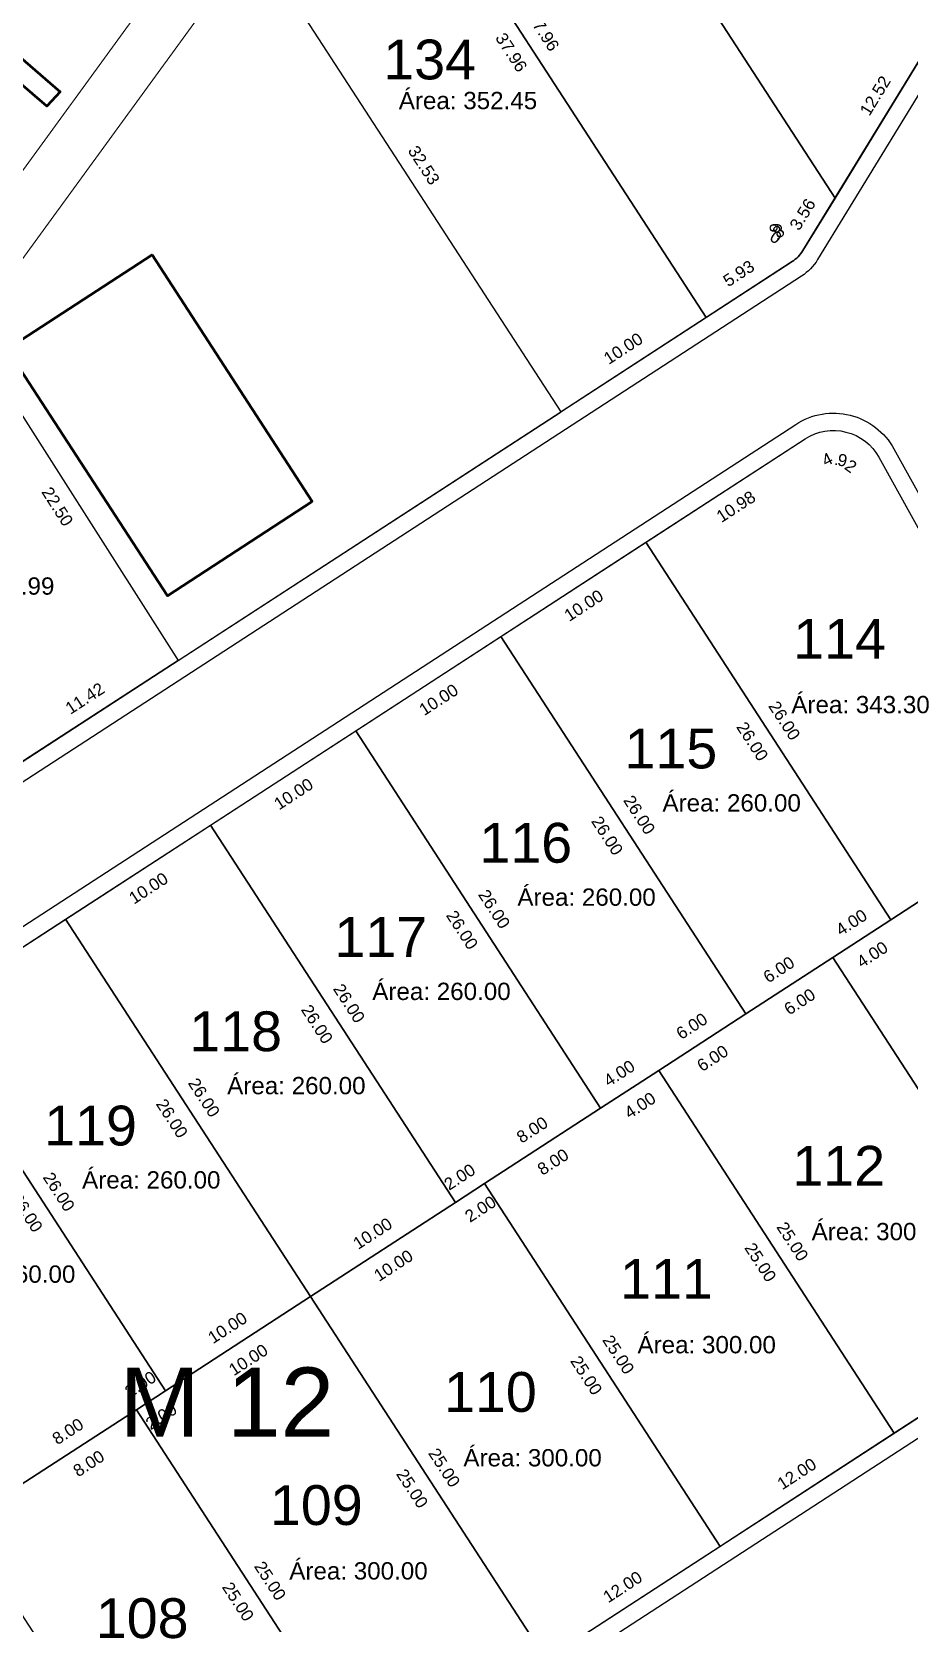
# Model space of a CAD drawing. Header units: metres. Extents: x 859577 to 860336, y 1645916 to 1646650.
# Drawn here: x 859988.1 to 860038.9, y 1646340.4 to 1646432.4 of the extents above; entities that cross this region are included whole.
import ezdxf

# ---------------------------------------------------------------- set-up
doc = ezdxf.new("R2010")
doc.units = ezdxf.units.M
for name, color, linetype in [('A-CALZADA', 252, 'Continuous'), ('A-MZ_6', 2, 'Continuous'), ('A-NUMERO LOTE', 251, 'Continuous'), ('A-SENDEROS', 97, 'Continuous'), ('A-ZONA VERDE', 103, 'Continuous'), ('C-PROP', 7, 'Continuous'), ('C-PROP-LINE', 230, 'Continuous'), ('C-PROP-LINE-TEXT', 7, 'Continuous'), ('CVL_CUADCON_TIT', 7, 'Continuous')]:
    doc.layers.add(name, color=color, linetype=linetype)
doc.layers.add('A-VIA', color=30, linetype='Continuous', lineweight=30)
doc.layers.add('A_LINEA UTIL', color=3, linetype='Continuous', lineweight=53)
doc.styles.add('ARIAL', font='arial.ttf')
doc.styles.get("Standard").update_dxf_attribs({"font": 'arial.ttf'})

msp = doc.modelspace()

# ---------------------------------------------------------------- linework, layer by layer
at = {"color": 7, "lineweight": 50, "true_color": 0xffffff, "flags": 128}
msp.add_lwpolyline([(859986.72164, 1646414.01701), (859995.97937, 1646399.75994), (860004.35355, 1646405.22557), (859995.09583, 1646419.48264)], close=True, dxfattribs=at)
at = {"layer": 'A-CALZADA'}
msp.add_lwpolyline([(860041.94433, 1646432.87467), (860033.56659, 1646419.19457, -0.11181054), (860032.64202, 1646418.24524), (859926.7746, 1646349.50074, 0.28664585), (859923.89044, 1646340.94989), (859926.25252, 1646323.86177, 0.08131415), (859926.63402, 1646322.62688), (859933.68717, 1646308.45878, -0.10133147), (859934.09962, 1646306.90786), (859934.72556, 1646296.11941, -0.08635071), (859934.56912, 1646294.75697), (859932.70467, 1646288.43051, -0.0879163), (859932.0825, 1646287.18096), (859921.24703, 1646272.54721), (859912.31905, 1646262.48857), (859903.78552, 1646255.12152), (859898.92244, 1646250.93224), (859895.68451, 1646248.8784), (859885.89232, 1646243.65365)], format="xyb", dxfattribs=at)
msp.add_lwpolyline([(860054.89497, 1646369.16589), (860052.67969, 1646360.93815, -0.18503784), (860050.99565, 1646358.62332), (859947.01706, 1646291.10533, -0.57547239), (859940.84536, 1646294.22842), (859940.08955, 1646307.25539, 0.10133147), (859939.05841, 1646311.13268), (859932.15143, 1646325.00716), (859929.99283, 1646340.49523, -0.29117439), (859931.77613, 1646344.40216), (860032.30256, 1646409.67851, -0.43464595), (860037.97845, 1646408.26477), (860052.53215, 1646382.04112, -0.07700658), (860052.95554, 1646380.89179), (860054.95339, 1646370.99754, -0.1160797)], format="xyb", close=True, dxfattribs=at)
msp.add_lwpolyline([(860054.89497, 1646369.16589), (860052.67969, 1646360.93815, -0.18503784), (860050.99565, 1646358.62332), (859947.01706, 1646291.10533, -0.57547239), (859940.84536, 1646294.22842), (859940.08955, 1646307.25539, 0.10133147), (859939.05841, 1646311.13268), (859932.15143, 1646325.00716), (859929.99283, 1646340.49523, -0.29117439), (859931.77613, 1646344.40216), (860032.30256, 1646409.67851, -0.43464595), (860037.97845, 1646408.26477), (860052.53215, 1646382.04112, -0.07700658), (860052.95554, 1646380.89179), (860054.95339, 1646370.99754, -0.1160797)], format="xyb", close=True, dxfattribs=at)
at = {"layer": 'A-MZ_6'}
msp.add_lwpolyline([(859885.43318, 1646244.54212), (859895.18061, 1646249.74297), (859898.32511, 1646251.73756), (859903.13244, 1646255.87882), (859911.61528, 1646263.20209), (859920.46973, 1646273.1779), (859931.27883, 1646287.77603, 0.0879163), (859931.74546, 1646288.71319), (859933.60991, 1646295.03966, 0.08635071), (859933.72724, 1646296.06148), (859933.1013, 1646306.84994, 0.10133147), (859932.79196, 1646308.01312), (859925.73881, 1646322.18123, -0.08131415), (859925.26194, 1646323.72485), (859922.89986, 1646340.81296, 0.02955347), (859922.85376, 1646341.04464), (859921.26736, 1646347.11697), (860032.09742, 1646419.08393, 0.11181054), (860032.7138, 1646419.71682), (860041.1131, 1646433.43214)], format="xyb", dxfattribs=at)
msp.add_lwpolyline([(859885.43318, 1646244.54212), (859895.18061, 1646249.74297), (859898.32511, 1646251.73756), (859903.13244, 1646255.87882), (859911.61528, 1646263.20209), (859920.46973, 1646273.1779), (859931.27883, 1646287.77603, 0.0879163), (859931.74546, 1646288.71319), (859933.60991, 1646295.03966, 0.08635071), (859933.72724, 1646296.06148), (859933.1013, 1646306.84994, 0.10133147), (859932.79196, 1646308.01312), (859925.73881, 1646322.18123, -0.08131415), (859925.26194, 1646323.72485), (859922.89986, 1646340.81296, 0.02955347), (859922.85376, 1646341.04464), (859921.26736, 1646347.11697), (860032.09742, 1646419.08393, 0.11181054), (860032.7138, 1646419.71682), (860041.1131, 1646433.43214)], format="xyb", dxfattribs=at)
msp.add_lwpolyline([(860053.92936, 1646369.42588), (860051.71408, 1646361.19814, -0.18503784), (860050.45105, 1646359.46202), (859946.47245, 1646291.94402, -0.57547239), (859941.84368, 1646294.28634), (859941.08787, 1646307.31331, 0.10133147), (859939.95361, 1646311.57833), (859933.11934, 1646325.30677), (859930.98325, 1646340.63326, -0.29117439), (859932.32073, 1646343.56346), (860032.84717, 1646408.83981, -0.43464595), (860037.10408, 1646407.77951), (860051.65778, 1646381.55586, -0.07700658), (860051.97532, 1646380.69386), (860053.97317, 1646370.79961, -0.1160797)], format="xyb", close=True, dxfattribs=at)
msp.add_lwpolyline([(860053.92936, 1646369.42588), (860051.71408, 1646361.19814, -0.18503784), (860050.45105, 1646359.46202), (859946.47245, 1646291.94402, -0.57547239), (859941.84368, 1646294.28634), (859941.08787, 1646307.31331, 0.10133147), (859939.95361, 1646311.57833), (859933.11934, 1646325.30677), (859930.98325, 1646340.63326, -0.29117439), (859932.32073, 1646343.56346), (860032.84717, 1646408.83981, -0.43464595), (860037.10408, 1646407.77951), (860051.65778, 1646381.55586, -0.07700658), (860051.97532, 1646380.69386), (860053.97317, 1646370.79961, -0.1160797)], format="xyb", close=True, dxfattribs=at)
at = {"layer": 'A-SENDEROS', "lineweight": 9, "flags": 128}
for points in [[(859998.47394, 1646439.28141), (859982.43751, 1646417.25793), (859966.74438, 1646407.62789), (859951.35967, 1646406.81247), (859939.68741, 1646406.48017), (859935.24701, 1646406.3475), (859919.96572, 1646404.75367), (859911.78232, 1646377.74068), (859918.73138, 1646349.02195), (859917.81307, 1646348.41249), (859919.90664, 1646340.45558), (859922.38933, 1646322.48325), (859930.13016, 1646306.1153), (859930.59122, 1646295.4091), (859929.01394, 1646290.05707), (859918.12832, 1646275.05925), (859909.50433, 1646265.34309), (859896.52899, 1646254.15014), (859893.6758, 1646252.32881), (859873.41571, 1646241.87656)], [(859874.4622, 1646239.04074), (859895.17378, 1646249.72591), (859898.32511, 1646251.73756), (859911.61528, 1646263.20209), (859920.46973, 1646273.1779), (859931.74546, 1646288.71319), (859933.60991, 1646295.03966), (859933.1013, 1646306.84994), (859925.29812, 1646323.34973), (859922.85376, 1646341.04464), (859921.26053, 1646347.09991), (859922.14155, 1646347.68462), (859914.89024, 1646377.65247), (859922.25906, 1646401.97659), (859935.44768, 1646403.35216), (859939.77489, 1646403.48144), (859951.48177, 1646403.81473), (859967.66404, 1646404.67243), (859984.51297, 1646415.01172), (860001.01598, 1646437.67597)]]:
    msp.add_lwpolyline(points, dxfattribs=at)
at = {"layer": 'A-VIA'}
msp.add_lwpolyline([(860054.89497, 1646369.16589), (860052.67969, 1646360.93815, -0.18503784), (860050.99565, 1646358.62332), (859947.01706, 1646291.10533, -0.57547239), (859940.84536, 1646294.22842), (859940.08955, 1646307.25539, 0.10133147), (859939.05841, 1646311.13268), (859932.15143, 1646325.00716), (859929.99283, 1646340.49523, -0.29117439), (859931.77613, 1646344.40216), (860032.30256, 1646409.67851, -0.43464595), (860037.97845, 1646408.26477), (860052.53215, 1646382.04112, -0.07700658), (860052.95554, 1646380.89179), (860054.95339, 1646370.99754, -0.1160797)], format="xyb", close=True, dxfattribs=at)
msp.add_lwpolyline([(860054.89497, 1646369.16589), (860052.67969, 1646360.93815, -0.18503784), (860050.99565, 1646358.62332), (859947.01706, 1646291.10533, -0.57547239), (859940.84536, 1646294.22842), (859940.08955, 1646307.25539, 0.10133147), (859939.05841, 1646311.13268), (859932.15143, 1646325.00716), (859929.99283, 1646340.49523, -0.29117439), (859931.77613, 1646344.40216), (860032.30256, 1646409.67851, -0.43464595), (860037.97845, 1646408.26477), (860052.53215, 1646382.04112, -0.07700658), (860052.95554, 1646380.89179), (860054.95339, 1646370.99754, -0.1160797)], format="xyb", close=True, dxfattribs=at)
at = {"layer": 'A-ZONA VERDE', "flags": 128}
for points in [[(859977.5563, 1646439.46009), (859989.78203, 1646428.87127), (859989.00453, 1646428.03709), (859976.99179, 1646438.37483), (859973.68517, 1646432.01794), (859969.99617, 1646418.19194), (859956.18317, 1646414.11694), (859940.87717, 1646417.46194), (859923.42317, 1646418.69894), (859909.30098, 1646410.52195), (859893.67317, 1646390.77594), (859888.05517, 1646371.57294), (859901.22017, 1646353.29894), (859913.50728, 1646321.07717), (859912.62117, 1646307.55894), (859905.68464, 1646282.61662), (859887.14364, 1646261.46862)], [(859925.25511, 1646323.70778), (859922.84693, 1646341.02758), (859921.26053, 1646347.09991), (859922.14419, 1646347.67371), (859914.88414, 1646377.63233), (859916.75722, 1646383.81529), (859922.25906, 1646401.97659), (859935.44085, 1646403.3351), (859939.76806, 1646403.46438), (859951.46444, 1646403.81383), (859967.65721, 1646404.65536), (859984.51297, 1646415.01172), (859996.60123, 1646396.03465), (860018.73907, 1646410.40975), (860001.02413, 1646437.69099)]]:
    msp.add_lwpolyline(points, dxfattribs=at)
at = {"layer": 'A_LINEA UTIL'}
msp.add_lwpolyline([(859966.79377, 1646447.17382), (859967.54313, 1646448.15557), (859989.78886, 1646428.88833), (859989.01136, 1646428.05416)], close=True, dxfattribs=at)
msp.add_lwpolyline([(859966.79377, 1646447.17382), (859967.54313, 1646448.15557), (859989.78886, 1646428.88833), (859989.01136, 1646428.05416)], close=True, dxfattribs=at)
at = {"layer": 'C-PROP-LINE', "color": 2, "lineweight": 30}
for points in [[(860034.57194, 1646422.75099), (860014.12078, 1646454.24604), (860024.10939, 1646458.79881), (860041.1131, 1646433.43214)], [(860034.57194, 1646422.75099), (860014.12078, 1646454.24604), (860024.10939, 1646458.79881), (860041.1131, 1646433.43214)], [(860018.73907, 1646410.40975), (860001.02413, 1646437.69099), (860006.45248, 1646447.69329), (860027.12602, 1646415.85578)], [(860018.73907, 1646410.40975), (860001.02413, 1646437.69099), (860006.45248, 1646447.69329), (860027.12602, 1646415.85578)], [(859984.51297, 1646415.01172), (859996.60123, 1646396.03465), (859987.01915, 1646389.81258), (859974.60445, 1646408.93139)], [(859984.51297, 1646415.01172), (859996.60123, 1646396.03465), (859987.01915, 1646389.81258), (859974.60445, 1646408.93139)], [(860037.80015, 1646381.05545), (860034.44537, 1646378.87704), (860029.4132, 1646375.60942), (860015.25355, 1646397.41548), (860023.64049, 1646402.8615)], [(860037.80015, 1646381.05545), (860034.44537, 1646378.87704), (860029.4132, 1646375.60942), (860015.25355, 1646397.41548), (860023.64049, 1646402.8615)], [(860021.02626, 1646370.1634), (860006.8666, 1646391.96946), (860015.25355, 1646397.41548), (860029.4132, 1646375.60942), (860024.38104, 1646372.34181)], [(860021.02626, 1646370.1634), (860006.8666, 1646391.96946), (860015.25355, 1646397.41548), (860029.4132, 1646375.60942), (860024.38104, 1646372.34181)], [(859998.47966, 1646386.52344), (860006.8666, 1646391.96946), (860021.02626, 1646370.1634), (860014.3167, 1646365.80659), (860012.63931, 1646364.71738)], [(859998.47966, 1646386.52344), (860006.8666, 1646391.96946), (860021.02626, 1646370.1634), (860014.3167, 1646365.80659), (860012.63931, 1646364.71738)], [(859990.09271, 1646381.07742), (859998.47966, 1646386.52344), (860012.63931, 1646364.71738), (860004.25237, 1646359.27136)], [(859990.09271, 1646381.07742), (859998.47966, 1646386.52344), (860012.63931, 1646364.71738), (860004.25237, 1646359.27136)], [(859981.70577, 1646375.63139), (859990.09271, 1646381.07742), (860004.25237, 1646359.27136), (859995.86542, 1646353.82534)], [(859981.70577, 1646375.63139), (859990.09271, 1646381.07742), (860004.25237, 1646359.27136), (859995.86542, 1646353.82534)], [(860048.06043, 1646357.90968), (860037.99609, 1646351.37445), (860024.38104, 1646372.34181), (860029.4132, 1646375.60942), (860034.44537, 1646378.87704)], [(860048.06043, 1646357.90968), (860037.99609, 1646351.37445), (860024.38104, 1646372.34181), (860029.4132, 1646375.60942), (860034.44537, 1646378.87704)], [(859987.47848, 1646348.37932), (859973.31882, 1646370.18537), (859981.70577, 1646375.63139), (859995.86542, 1646353.82534), (859994.18804, 1646352.73613)], [(859987.47848, 1646348.37932), (859973.31882, 1646370.18537), (859981.70577, 1646375.63139), (859995.86542, 1646353.82534), (859994.18804, 1646352.73613)], [(860037.99609, 1646351.37445), (860027.93176, 1646344.83922), (860014.3167, 1646365.80659), (860021.02626, 1646370.1634), (860024.38104, 1646372.34181)], [(860037.99609, 1646351.37445), (860027.93176, 1646344.83922), (860014.3167, 1646365.80659), (860021.02626, 1646370.1634), (860024.38104, 1646372.34181)], [(860027.93176, 1646344.83922), (860017.86742, 1646338.304), (860004.25237, 1646359.27136), (860012.63931, 1646364.71738), (860014.3167, 1646365.80659)], [(860027.93176, 1646344.83922), (860017.86742, 1646338.304), (860004.25237, 1646359.27136), (860012.63931, 1646364.71738), (860014.3167, 1646365.80659)], [(860017.86742, 1646338.304), (860007.80309, 1646331.76877), (859994.18804, 1646352.73613), (859995.86542, 1646353.82534), (860004.25237, 1646359.27136)], [(860017.86742, 1646338.304), (860007.80309, 1646331.76877), (859994.18804, 1646352.73613), (859995.86542, 1646353.82534), (860004.25237, 1646359.27136)], [(860007.80309, 1646331.76877), (859997.73876, 1646325.23354), (859984.1237, 1646346.20091), (859987.47848, 1646348.37932), (859994.18804, 1646352.73613)], [(860007.80309, 1646331.76877), (859997.73876, 1646325.23354), (859984.1237, 1646346.20091), (859987.47848, 1646348.37932), (859994.18804, 1646352.73613)]]:
    msp.add_lwpolyline(points, close=True, dxfattribs=at)
for points in [[(860027.12602, 1646415.85578), (860006.45248, 1646447.69329), (860014.12078, 1646454.24604), (860034.57194, 1646422.75099), (860032.7138, 1646419.71682, -0.11181054), (860032.09742, 1646419.08393)], [(860027.12602, 1646415.85578), (860006.45248, 1646447.69329), (860014.12078, 1646454.24604), (860034.57194, 1646422.75099), (860032.7138, 1646419.71682, -0.11181054), (860032.09742, 1646419.08393)], [(860037.10408, 1646407.77951), (860048.19092, 1646387.80264), (860037.80015, 1646381.05545), (860023.64049, 1646402.8615), (860032.84717, 1646408.83981, -0.43464595)], [(860037.10408, 1646407.77951), (860048.19092, 1646387.80264), (860037.80015, 1646381.05545), (860023.64049, 1646402.8615), (860032.84717, 1646408.83981, -0.43464595)], [(860051.88332, 1646381.14946), (860054.11291, 1646370.10759), (860051.71408, 1646361.19814, -0.18503784), (860050.45105, 1646359.46202), (860048.06043, 1646357.90968), (860034.44537, 1646378.87704), (860037.80015, 1646381.05545), (860048.19092, 1646387.80264)], [(860051.88332, 1646381.14946), (860054.11291, 1646370.10759), (860051.71408, 1646361.19814, -0.18503784), (860050.45105, 1646359.46202), (860048.06043, 1646357.90968), (860034.44537, 1646378.87704), (860037.80015, 1646381.05545), (860048.19092, 1646387.80264)]]:
    msp.add_lwpolyline(points, format="xyb", close=True, dxfattribs=at)
at = {"layer": 'CVL_CUADCON_TIT', "color": 7, "lineweight": 18, "true_color": 0xffffff, "flags": 128}
for points in [[(859998.47394, 1646439.28141), (859982.43751, 1646417.25793), (859966.74438, 1646407.62789), (859951.35967, 1646406.81247), (859939.68741, 1646406.48017), (859935.24701, 1646406.3475), (859919.96572, 1646404.75367), (859911.78232, 1646377.74068), (859918.73138, 1646349.02195), (859917.81307, 1646348.41249), (859919.90664, 1646340.45558), (859922.38933, 1646322.48325), (859930.13016, 1646306.1153), (859930.59122, 1646295.4091), (859929.01394, 1646290.05707), (859918.12832, 1646275.05925), (859909.50433, 1646265.34309), (859896.52899, 1646254.15014), (859893.6758, 1646252.32881), (859873.41571, 1646241.87656)], [(859874.4622, 1646239.04074), (859895.17378, 1646249.72591), (859898.32511, 1646251.73756), (859911.61528, 1646263.20209), (859920.46973, 1646273.1779), (859931.74546, 1646288.71319), (859933.60991, 1646295.03966), (859933.1013, 1646306.84994), (859925.29812, 1646323.34973), (859922.85376, 1646341.04464), (859921.26053, 1646347.09991), (859922.14155, 1646347.68462), (859914.89024, 1646377.65247), (859922.25906, 1646401.97659), (859935.44768, 1646403.35216), (859939.77489, 1646403.48144), (859951.48177, 1646403.81473), (859967.66404, 1646404.67243), (859984.51297, 1646415.01172), (860001.01598, 1646437.67597)]]:
    msp.add_lwpolyline(points, dxfattribs=at)

# ---------------------------------------------------------------- texts
at = {"layer": 'A-MZ_6', "color": 6, "insert": (859993.21201, 1646355.17816), "char_height": 4, "attachment_point": 1, "style": 'ARIAL'}
msp.add_mtext_dynamic_manual_height_columns('M 12', width=20.3715264, gutter_width=1, heights=[-4.0191], dxfattribs=at)
at = {"layer": 'A-NUMERO LOTE', "color": 251, "true_color": 0x636466, "style": 'ARIAL'}
for s, p in [(' 134', (860007.56863, 1646429.61032)), (' 114', (860031.2667, 1646396.13642)), (' 115', (860021.51484, 1646389.79426)), (' 116', (860013.12462, 1646384.34824)), (' 117', (860004.74341, 1646378.90222)), (' 118', (859996.35565, 1646373.4562)), (' 119', (859987.96993, 1646368.01018)), (' 112', (860031.21282, 1646365.68454)), (' 111', (860021.25858, 1646359.14932)), (' 110', (860011.0817, 1646352.61409)), (' 109', (860001.01859, 1646346.07886)), (' 108', (859990.95303, 1646339.54364))]:
    msp.add_text(s, height=2.3, dxfattribs=at).set_placement(p)
at = {"layer": 'C-PROP', "color": 252, "true_color": 0x939598, "style": 'ARIAL'}
for s, p in [('Área: 352.45', (860009.3579, 1646427.88988)), ('Área: 260.99', (859981.45305, 1646399.83532)), ('Área: 343.30', (860032.04824, 1646392.98533)), ('Área: 260.00', (860024.59973, 1646387.30521)), ('Área: 260.00', (860016.21278, 1646381.85918)), ('Área: 260.00', (860007.82584, 1646376.41316)), ('Área: 260.00', (859999.43889, 1646370.96714)), ('Área: 260.00', (859991.05195, 1646365.52112)), ('Área: 300.00', (860033.22162, 1646362.53346)), ('Área: 260.00', (859982.665, 1646360.0751)), ('Área: 300.00', (860023.15728, 1646355.99823)), ('Área: 300.00', (860013.09295, 1646349.46301)), ('Área: 300.00', (860003.02862, 1646342.92778))]:
    msp.add_text(s, height=1, dxfattribs=at).set_placement(p)
at = {"layer": 'C-PROP-LINE-TEXT', "color": 252, "linetype": 'Continuous', "lineweight": 0, "true_color": 0x939598, "char_height": 0.7}
for s, insert, attachment_point, rotation in [('37.96', (860017.41827, 1646432.18299), 8, 302.9974822), ('37.96', (860016.16023, 1646431.36608), 2, 302.9974822), ('12.52', (860037.20292, 1646428.48325), 8, 58.5165788), ('32.53', (860010.51062, 1646424.45882), 8, 302.9974822), ('3.56', (860033.00327, 1646421.62559), 8, 58.5165788), ('9', (860031.5082, 1646420.76511), 7, 90.4340965), ('0', (860030.72581, 1646420.34871), 7, 325.6111489), ('8', (860031.31545, 1646420.36685), 7, 37.9129655), ('.', (860031.16382, 1646420.28615), 7, 18.1322798), ('5.93', (860029.20327, 1646418.09887), 8, 32.9974822), ('10.00', (860022.52409, 1646413.76179), 8, 32.9974822), ('4', (860034.03058, 1646407.21656), 7, 26.7685556), ('9', (860034.66744, 1646407.30619), 7, 349.2534618), ('2', (860035.0637, 1646407.13639), 7, 324.3570814), ('.', (860034.49591, 1646407.32362), 7, 359.1438047), ('22.50', (859989.92453, 1646405.12025), 2, 302.4968647), ('10.98', (860028.65228, 1646405.22164), 2, 32.9974822), ('10.00', (860019.85547, 1646399.50947), 2, 32.9974822), ('11.42', (859991.40174, 1646393.55264), 8, 32.9974822), ('10.00', (860011.46853, 1646394.06345), 2, 32.9974822), ('26.00', (860031.34934, 1646392.36693), 8, 302.9974822), ('26.00', (860030.0913, 1646391.55002), 2, 302.9974822), ('10.00', (860003.08158, 1646388.61743), 2, 32.9974822), ('26.00', (860022.9624, 1646386.9209), 8, 302.9974822), ('26.00', (860021.70436, 1646386.104), 2, 302.9974822), ('10.00', (859994.69464, 1646383.17141), 2, 32.9974822), ('26.00', (860014.57545, 1646381.47488), 8, 302.9974822), ('26.00', (860013.31741, 1646380.65798), 2, 302.9974822), ('4.00', (860035.71431, 1646380.59526), 8, 32.9974822), ('4.00', (860036.53121, 1646379.33722), 2, 32.9974822), ('6.00', (860031.52084, 1646377.87225), 8, 32.9974822), ('26.00', (860006.18851, 1646376.02886), 8, 302.9974822), ('6.00', (860032.33774, 1646376.61421), 2, 32.9974822), ('26.00', (860004.93047, 1646375.21196), 2, 302.9974822), ('6.00', (860026.48867, 1646374.60464), 8, 32.9974822), ('6.00', (860027.30557, 1646373.3466), 2, 32.9974822), ('4.00', (860022.2952, 1646371.88163), 8, 32.9974822), ('26.00', (859997.80156, 1646370.58284), 8, 302.9974822), ('4.00', (860023.1121, 1646370.62359), 2, 32.9974822), ('26.00', (859996.54352, 1646369.76594), 2, 302.9974822), ('8.00', (860017.26303, 1646368.61402), 8, 32.9974822), ('8.00', (860018.07993, 1646367.35597), 2, 32.9974822), ('26.00', (859989.41462, 1646365.13682), 8, 302.9974822), ('2.00', (860013.06956, 1646365.891), 8, 32.9974822), ('26.00', (859988.15658, 1646364.31991), 2, 302.9974822), ('2.00', (860013.88646, 1646364.63296), 2, 32.9974822), ('10.00', (860008.03739, 1646362.62339), 8, 32.9974822), ('25.00', (860031.81759, 1646362.26658), 8, 302.9974822), ('10.00', (860008.85429, 1646361.36535), 2, 32.9974822), ('25.00', (860030.55954, 1646361.44968), 2, 302.9974822), ('10.00', (859999.65045, 1646357.17737), 8, 32.9974822), ('25.00', (860021.75325, 1646355.73136), 8, 302.9974822), ('10.00', (860000.46735, 1646355.91933), 2, 32.9974822), ('25.00', (860020.49521, 1646354.91445), 2, 302.9974822), ('2.00', (859994.61828, 1646353.90976), 8, 32.9974822), ('2.00', (859995.43518, 1646352.65171), 2, 32.9974822), ('8.00', (859990.42481, 1646351.18675), 8, 32.9974822), ('25.00', (860011.68892, 1646349.19613), 8, 302.9974822), ('8.00', (859991.24171, 1646349.9287), 2, 32.9974822), ('12.00', (860032.55547, 1646348.73586), 8, 32.9974822), ('25.00', (860010.43088, 1646348.37923), 2, 302.9974822), ('25.00', (860001.62458, 1646342.6609), 8, 302.9974822), ('12.00', (860022.49114, 1646342.20063), 8, 32.9974822), ('25.00', (860000.36654, 1646341.844), 2, 302.9974822)]:
    msp.add_mtext(s, dxfattribs=dict(at, insert=insert, attachment_point=attachment_point, rotation=rotation))

doc.saveas('drawing.dxf')
